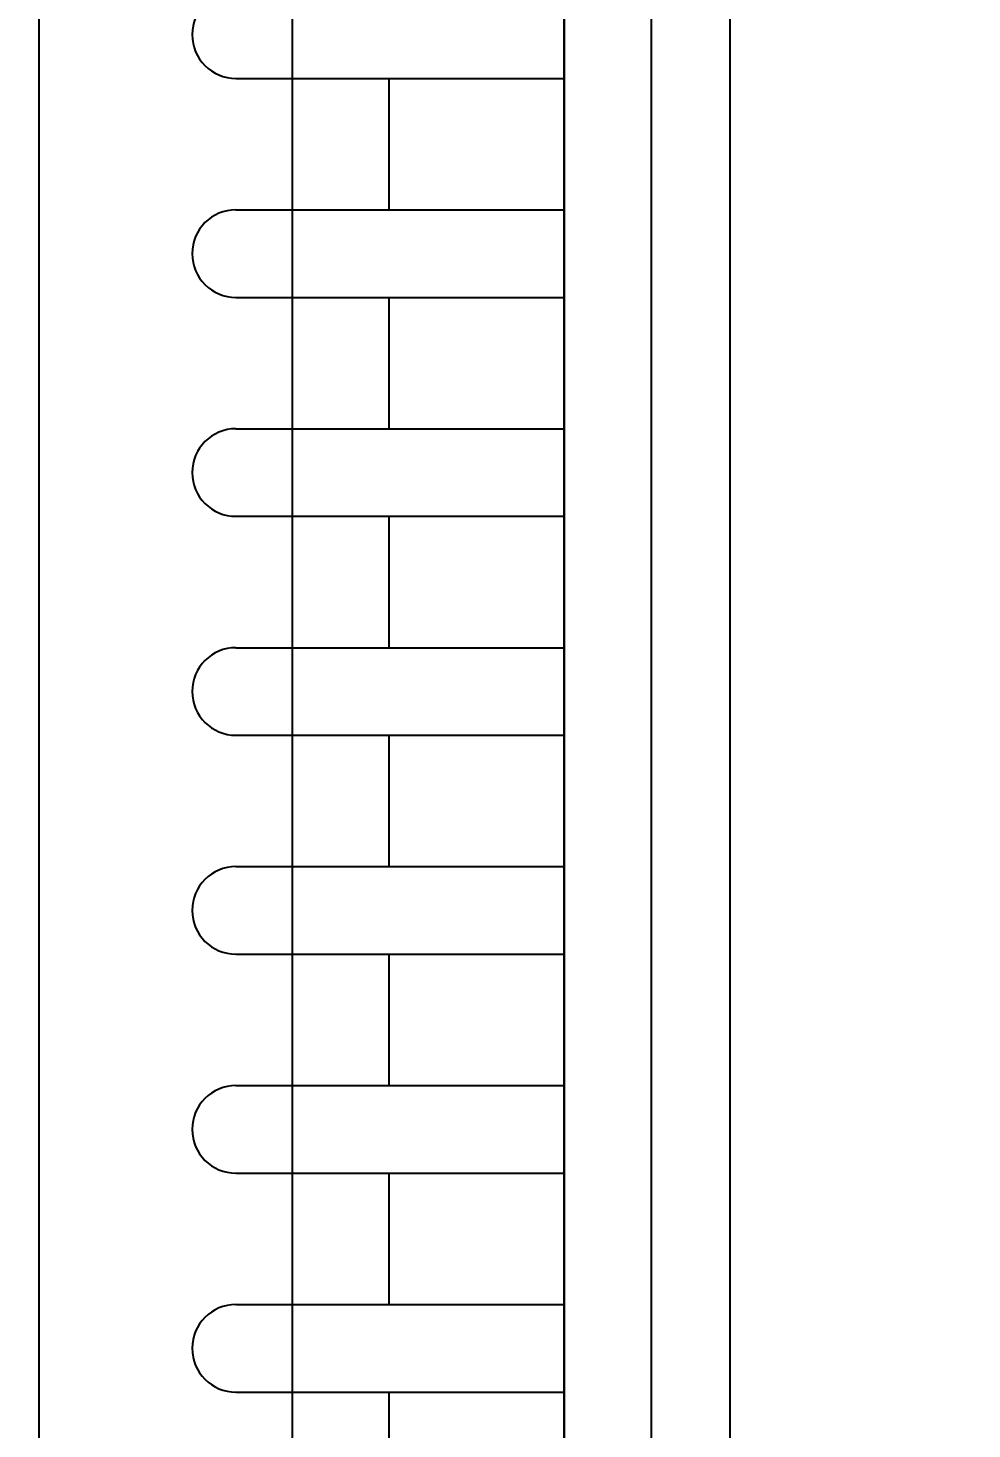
# Model space of a CAD drawing. Header units: inches. Extents: x 21 to 38546, y 13 to 15001.
# Drawn here: x 5551.86 to 5562.65, y 2289.55 to 2305.55 of the extents above; entities that cross this region are included whole.
import ezdxf

# ---------------------------------------------------------------- set-up
doc = ezdxf.new("R2010")
doc.units = ezdxf.units.IN
doc.header["$MEASUREMENT"] = 0
for name, color, linetype in [('pex_boru_dönüş', 5, 'Continuous'), ('pex_boru_gidiş', 1, 'Continuous'), ('RAST-IST-RADYATÖR-DİNAMİK BLOK', 83, 'Continuous')]:
    doc.layers.add(name, color=color, linetype=linetype)
doc.layers.add('Z_MİM_-KM-TEXT', color=8, linetype='Continuous', lineweight=25)
doc.styles.add('S1', font='arial.ttf', dxfattribs={"width": 0.75, "height": 11})

# ---------------------------------------------------------------- blocks, each defined once
blk = doc.blocks.new('IS_RADYATOR-PLAN-40')
at = {"layer": 'RAST-IST-RADYATÖR-DİNAMİK BLOK', "color": 7}
for p, q in [((10.75, 4.75), (10.75, 1)), ((11.75, 4.75), (11.75, 1)), ((13.25, 4.75), (13.25, 1)), ((14.25, 4.75), (14.25, 1)), ((15.75, 4.75), (15.75, 1)), ((16.75, 4.75), (16.75, 1)), ((18.25, 4.75), (18.25, 1)), ((19.25, 4.75), (19.25, 1)), ((20.75, 4.75), (20.75, 1)), ((21.75, 4.75), (21.75, 1)), ((23.25, 4.75), (23.25, 1)), ((24.25, 4.75), (24.25, 1)), ((25.75, 4.75), (25.75, 1)), ((10, 3), (10.75, 3)), ((11.75, 3), (12.5, 3)), ((12.5, 3), (13.25, 3)), ((14.25, 3), (15, 3)), ((15, 3), (15.75, 3)), ((16.75, 3), (17.5, 3)), ((17.5, 3), (18.25, 3)), ((19.25, 3), (20, 3)), ((20, 3), (20.75, 3)), ((21.75, 3), (22.5, 3)), ((22.5, 3), (23.25, 3)), ((24.25, 3), (25, 3)), ((25, 3), (25.75, 3))]:
    blk.add_line(p, q, dxfattribs=at)
at = {"layer": 'RAST-IST-RADYATÖR-DİNAMİK BLOK'}
for points in [[(0, 0), (40, 0), (40, 12.5), (0, 12.5)], [(2.5, 11.5), (37.5, 11.5), (37.5, 1), (2.5, 1)]]:
    blk.add_lwpolyline(points, dxfattribs=at)
at = {"layer": 'RAST-IST-RADYATÖR-DİNAMİK BLOK', "color": 7}
for centre in [(11.25, 4.75), (13.75, 4.75), (16.25, 4.75), (18.75, 4.75), (21.25, 4.75), (23.75, 4.75), (26.25, 4.75)]:
    blk.add_arc(centre, 0.5, 0, 180, dxfattribs=at)
blk = doc.blocks.new('IS_RADYATOR-PLAN-50')
at = {"layer": 'RAST-IST-RADYATÖR-DİNAMİK BLOK', "color": 7}
for p, q in [((10.75, 4.75), (10.75, 1)), ((11.75, 4.75), (11.75, 1)), ((13.25, 4.75), (13.25, 1)), ((14.25, 4.75), (14.25, 1)), ((15.75, 4.75), (15.75, 1)), ((16.75, 4.75), (16.75, 1)), ((18.25, 4.75), (18.25, 1)), ((19.25, 4.75), (19.25, 1)), ((20.75, 4.75), (20.75, 1)), ((21.75, 4.75), (21.75, 1)), ((23.25, 4.75), (23.25, 1)), ((24.25, 4.75), (24.25, 1)), ((25.75, 4.75), (25.75, 1)), ((10, 3), (10.75, 3)), ((11.75, 3), (12.5, 3)), ((12.5, 3), (13.25, 3)), ((14.25, 3), (15, 3)), ((15, 3), (15.75, 3)), ((16.75, 3), (17.5, 3)), ((17.5, 3), (18.25, 3)), ((19.25, 3), (20, 3)), ((20, 3), (20.75, 3)), ((21.75, 3), (22.5, 3)), ((22.5, 3), (23.25, 3)), ((24.25, 3), (25, 3)), ((25, 3), (25.75, 3))]:
    blk.add_line(p, q, dxfattribs=at)
at = {"layer": 'RAST-IST-RADYATÖR-DİNAMİK BLOK'}
for points in [[(0, 0), (50, 0), (50, 12.5), (0, 12.5)], [(2.5, 11.5), (47.5, 11.5), (47.5, 1), (2.5, 1)]]:
    blk.add_lwpolyline(points, dxfattribs=at)
at = {"layer": 'RAST-IST-RADYATÖR-DİNAMİK BLOK', "color": 7}
for centre in [(11.25, 4.75), (13.75, 4.75), (16.25, 4.75), (18.75, 4.75), (21.25, 4.75), (23.75, 4.75), (26.25, 4.75)]:
    blk.add_arc(centre, 0.5, 0, 180, dxfattribs=at)
blk = doc.blocks.new('IS_RADYATOR-PLAN-60')
at = {"layer": 'RAST-IST-RADYATÖR-DİNAMİK BLOK', "color": 7}
for p, q in [((10.75, 4.75), (10.75, 1)), ((11.75, 4.75), (11.75, 1)), ((13.25, 4.75), (13.25, 1)), ((14.25, 4.75), (14.25, 1)), ((15.75, 4.75), (15.75, 1)), ((16.75, 4.75), (16.75, 1)), ((18.25, 4.75), (18.25, 1)), ((19.25, 4.75), (19.25, 1)), ((20.75, 4.75), (20.75, 1)), ((21.75, 4.75), (21.75, 1)), ((23.25, 4.75), (23.25, 1)), ((24.25, 4.75), (24.25, 1)), ((25.75, 4.75), (25.75, 1)), ((10, 3), (10.75, 3)), ((11.75, 3), (12.5, 3)), ((12.5, 3), (13.25, 3)), ((14.25, 3), (15, 3)), ((15, 3), (15.75, 3)), ((16.75, 3), (17.5, 3)), ((17.5, 3), (18.25, 3)), ((19.25, 3), (20, 3)), ((20, 3), (20.75, 3)), ((21.75, 3), (22.5, 3)), ((22.5, 3), (23.25, 3)), ((24.25, 3), (25, 3)), ((25, 3), (25.75, 3))]:
    blk.add_line(p, q, dxfattribs=at)
at = {"layer": 'RAST-IST-RADYATÖR-DİNAMİK BLOK'}
for points in [[(0, 0), (60, 0), (60, 12.5), (0, 12.5)], [(2.5, 11.5), (57.5, 11.5), (57.5, 1), (2.5, 1)]]:
    blk.add_lwpolyline(points, dxfattribs=at)
at = {"layer": 'RAST-IST-RADYATÖR-DİNAMİK BLOK', "color": 7}
for centre in [(11.25, 4.75), (13.75, 4.75), (16.25, 4.75), (18.75, 4.75), (21.25, 4.75), (23.75, 4.75), (26.25, 4.75)]:
    blk.add_arc(centre, 0.5, 0, 180, dxfattribs=at)
blk = doc.blocks.new('IS_RADYATOR-PLAN-70')
at = {"layer": 'RAST-IST-RADYATÖR-DİNAMİK BLOK', "color": 7}
for p, q in [((10.75, 4.75), (10.75, 1)), ((11.75, 4.75), (11.75, 1)), ((13.25, 4.75), (13.25, 1)), ((14.25, 4.75), (14.25, 1)), ((15.75, 4.75), (15.75, 1)), ((16.75, 4.75), (16.75, 1)), ((18.25, 4.75), (18.25, 1)), ((19.25, 4.75), (19.25, 1)), ((20.75, 4.75), (20.75, 1)), ((21.75, 4.75), (21.75, 1)), ((23.25, 4.75), (23.25, 1)), ((24.25, 4.75), (24.25, 1)), ((25.75, 4.75), (25.75, 1)), ((10, 3), (10.75, 3)), ((11.75, 3), (12.5, 3)), ((12.5, 3), (13.25, 3)), ((14.25, 3), (15, 3)), ((15, 3), (15.75, 3)), ((16.75, 3), (17.5, 3)), ((17.5, 3), (18.25, 3)), ((19.25, 3), (20, 3)), ((20, 3), (20.75, 3)), ((21.75, 3), (22.5, 3)), ((22.5, 3), (23.25, 3)), ((24.25, 3), (25, 3)), ((25, 3), (25.75, 3))]:
    blk.add_line(p, q, dxfattribs=at)
at = {"layer": 'RAST-IST-RADYATÖR-DİNAMİK BLOK'}
for points in [[(0, 0), (70, 0), (70, 12.5), (0, 12.5)], [(2.5, 11.5), (67.5, 11.5), (67.5, 1), (2.5, 1)]]:
    blk.add_lwpolyline(points, dxfattribs=at)
at = {"layer": 'RAST-IST-RADYATÖR-DİNAMİK BLOK', "color": 7}
for centre in [(11.25, 4.75), (13.75, 4.75), (16.25, 4.75), (18.75, 4.75), (21.25, 4.75), (23.75, 4.75), (26.25, 4.75)]:
    blk.add_arc(centre, 0.5, 0, 180, dxfattribs=at)
blk = doc.blocks.new('IS_RADYATOR-PLAN-80')
at = {"layer": 'RAST-IST-RADYATÖR-DİNAMİK BLOK', "color": 7}
for p, q in [((10.75, 4.75), (10.75, 1)), ((11.75, 4.75), (11.75, 1)), ((13.25, 4.75), (13.25, 1)), ((14.25, 4.75), (14.25, 1)), ((15.75, 4.75), (15.75, 1)), ((16.75, 4.75), (16.75, 1)), ((18.25, 4.75), (18.25, 1)), ((19.25, 4.75), (19.25, 1)), ((20.75, 4.75), (20.75, 1)), ((21.75, 4.75), (21.75, 1)), ((23.25, 4.75), (23.25, 1)), ((24.25, 4.75), (24.25, 1)), ((25.75, 4.75), (25.75, 1)), ((10, 3), (10.75, 3)), ((11.75, 3), (12.5, 3)), ((12.5, 3), (13.25, 3)), ((14.25, 3), (15, 3)), ((15, 3), (15.75, 3)), ((16.75, 3), (17.5, 3)), ((17.5, 3), (18.25, 3)), ((19.25, 3), (20, 3)), ((20, 3), (20.75, 3)), ((21.75, 3), (22.5, 3)), ((22.5, 3), (23.25, 3)), ((24.25, 3), (25, 3)), ((25, 3), (25.75, 3))]:
    blk.add_line(p, q, dxfattribs=at)
at = {"layer": 'RAST-IST-RADYATÖR-DİNAMİK BLOK'}
for points in [[(0, 0), (80, 0), (80, 12.5), (0, 12.5)], [(2.5, 11.5), (77.5, 11.5), (77.5, 1), (2.5, 1)]]:
    blk.add_lwpolyline(points, dxfattribs=at)
at = {"layer": 'RAST-IST-RADYATÖR-DİNAMİK BLOK', "color": 7}
for centre in [(11.25, 4.75), (13.75, 4.75), (16.25, 4.75), (18.75, 4.75), (21.25, 4.75), (23.75, 4.75), (26.25, 4.75)]:
    blk.add_arc(centre, 0.5, 0, 180, dxfattribs=at)
blk = doc.blocks.new('IS_RADYATOR-PLAN-90')
at = {"layer": 'RAST-IST-RADYATÖR-DİNAMİK BLOK', "color": 7}
for p, q in [((10.75, 4.75), (10.75, 1)), ((11.75, 4.75), (11.75, 1)), ((13.25, 4.75), (13.25, 1)), ((14.25, 4.75), (14.25, 1)), ((15.75, 4.75), (15.75, 1)), ((16.75, 4.75), (16.75, 1)), ((18.25, 4.75), (18.25, 1)), ((19.25, 4.75), (19.25, 1)), ((20.75, 4.75), (20.75, 1)), ((21.75, 4.75), (21.75, 1)), ((23.25, 4.75), (23.25, 1)), ((24.25, 4.75), (24.25, 1)), ((25.75, 4.75), (25.75, 1)), ((10, 3), (10.75, 3)), ((11.75, 3), (12.5, 3)), ((12.5, 3), (13.25, 3)), ((14.25, 3), (15, 3)), ((15, 3), (15.75, 3)), ((16.75, 3), (17.5, 3)), ((17.5, 3), (18.25, 3)), ((19.25, 3), (20, 3)), ((20, 3), (20.75, 3)), ((21.75, 3), (22.5, 3)), ((22.5, 3), (23.25, 3)), ((24.25, 3), (25, 3)), ((25, 3), (25.75, 3))]:
    blk.add_line(p, q, dxfattribs=at)
at = {"layer": 'RAST-IST-RADYATÖR-DİNAMİK BLOK'}
for points in [[(0, 0), (90, 0), (90, 12.5), (0, 12.5)], [(2.5, 11.5), (87.5, 11.5), (87.5, 1), (2.5, 1)]]:
    blk.add_lwpolyline(points, dxfattribs=at)
at = {"layer": 'RAST-IST-RADYATÖR-DİNAMİK BLOK', "color": 7}
for centre in [(11.25, 4.75), (13.75, 4.75), (16.25, 4.75), (18.75, 4.75), (21.25, 4.75), (23.75, 4.75), (26.25, 4.75)]:
    blk.add_arc(centre, 0.5, 0, 180, dxfattribs=at)
blk = doc.blocks.new('IS_RADYATOR-PLAN-100')
at = {"layer": 'RAST-IST-RADYATÖR-DİNAMİK BLOK', "color": 7}
for p, q in [((10.75, 4.75), (10.75, 1)), ((11.75, 4.75), (11.75, 1)), ((13.25, 4.75), (13.25, 1)), ((14.25, 4.75), (14.25, 1)), ((15.75, 4.75), (15.75, 1)), ((16.75, 4.75), (16.75, 1)), ((18.25, 4.75), (18.25, 1)), ((19.25, 4.75), (19.25, 1)), ((20.75, 4.75), (20.75, 1)), ((21.75, 4.75), (21.75, 1)), ((23.25, 4.75), (23.25, 1)), ((24.25, 4.75), (24.25, 1)), ((25.75, 4.75), (25.75, 1)), ((10, 3), (10.75, 3)), ((11.75, 3), (12.5, 3)), ((12.5, 3), (13.25, 3)), ((14.25, 3), (15, 3)), ((15, 3), (15.75, 3)), ((16.75, 3), (17.5, 3)), ((17.5, 3), (18.25, 3)), ((19.25, 3), (20, 3)), ((20, 3), (20.75, 3)), ((21.75, 3), (22.5, 3)), ((22.5, 3), (23.25, 3)), ((24.25, 3), (25, 3)), ((25, 3), (25.75, 3))]:
    blk.add_line(p, q, dxfattribs=at)
at = {"layer": 'RAST-IST-RADYATÖR-DİNAMİK BLOK'}
for points in [[(0, 0), (100, 0), (100, 12.5), (0, 12.5)], [(2.5, 11.5), (97.5, 11.5), (97.5, 1), (2.5, 1)]]:
    blk.add_lwpolyline(points, dxfattribs=at)
at = {"layer": 'RAST-IST-RADYATÖR-DİNAMİK BLOK', "color": 7}
for centre in [(11.25, 4.75), (13.75, 4.75), (16.25, 4.75), (18.75, 4.75), (21.25, 4.75), (23.75, 4.75), (26.25, 4.75)]:
    blk.add_arc(centre, 0.5, 0, 180, dxfattribs=at)
blk = doc.blocks.new('IS_RADYATOR-PLAN-110')
at = {"layer": 'RAST-IST-RADYATÖR-DİNAMİK BLOK', "color": 7}
for p, q in [((10.75, 4.75), (10.75, 1)), ((11.75, 4.75), (11.75, 1)), ((13.25, 4.75), (13.25, 1)), ((14.25, 4.75), (14.25, 1)), ((15.75, 4.75), (15.75, 1)), ((16.75, 4.75), (16.75, 1)), ((18.25, 4.75), (18.25, 1)), ((19.25, 4.75), (19.25, 1)), ((20.75, 4.75), (20.75, 1)), ((21.75, 4.75), (21.75, 1)), ((23.25, 4.75), (23.25, 1)), ((24.25, 4.75), (24.25, 1)), ((25.75, 4.75), (25.75, 1)), ((10, 3), (10.75, 3)), ((11.75, 3), (12.5, 3)), ((12.5, 3), (13.25, 3)), ((14.25, 3), (15, 3)), ((15, 3), (15.75, 3)), ((16.75, 3), (17.5, 3)), ((17.5, 3), (18.25, 3)), ((19.25, 3), (20, 3)), ((20, 3), (20.75, 3)), ((21.75, 3), (22.5, 3)), ((22.5, 3), (23.25, 3)), ((24.25, 3), (25, 3)), ((25, 3), (25.75, 3))]:
    blk.add_line(p, q, dxfattribs=at)
at = {"layer": 'RAST-IST-RADYATÖR-DİNAMİK BLOK'}
for points in [[(0, 0), (110, 0), (110, 12.5), (0, 12.5)], [(2.5, 11.5), (107.5, 11.5), (107.5, 1), (2.5, 1)]]:
    blk.add_lwpolyline(points, dxfattribs=at)
at = {"layer": 'RAST-IST-RADYATÖR-DİNAMİK BLOK', "color": 7}
for centre in [(11.25, 4.75), (13.75, 4.75), (16.25, 4.75), (18.75, 4.75), (21.25, 4.75), (23.75, 4.75), (26.25, 4.75)]:
    blk.add_arc(centre, 0.5, 0, 180, dxfattribs=at)
blk = doc.blocks.new('IS_RADYATOR-PLAN-120')
at = {"layer": 'RAST-IST-RADYATÖR-DİNAMİK BLOK', "color": 7}
for p, q in [((10.75, 4.75), (10.75, 1)), ((11.75, 4.75), (11.75, 1)), ((13.25, 4.75), (13.25, 1)), ((14.25, 4.75), (14.25, 1)), ((15.75, 4.75), (15.75, 1)), ((16.75, 4.75), (16.75, 1)), ((18.25, 4.75), (18.25, 1)), ((19.25, 4.75), (19.25, 1)), ((20.75, 4.75), (20.75, 1)), ((21.75, 4.75), (21.75, 1)), ((23.25, 4.75), (23.25, 1)), ((24.25, 4.75), (24.25, 1)), ((25.75, 4.75), (25.75, 1)), ((10, 3), (10.75, 3)), ((11.75, 3), (12.5, 3)), ((12.5, 3), (13.25, 3)), ((14.25, 3), (15, 3)), ((15, 3), (15.75, 3)), ((16.75, 3), (17.5, 3)), ((17.5, 3), (18.25, 3)), ((19.25, 3), (20, 3)), ((20, 3), (20.75, 3)), ((21.75, 3), (22.5, 3)), ((22.5, 3), (23.25, 3)), ((24.25, 3), (25, 3)), ((25, 3), (25.75, 3))]:
    blk.add_line(p, q, dxfattribs=at)
at = {"layer": 'RAST-IST-RADYATÖR-DİNAMİK BLOK'}
for points in [[(0, 0), (120, 0), (120, 12.5), (0, 12.5)], [(2.5, 11.5), (117.5, 11.5), (117.5, 1), (2.5, 1)]]:
    blk.add_lwpolyline(points, dxfattribs=at)
at = {"layer": 'RAST-IST-RADYATÖR-DİNAMİK BLOK', "color": 7}
for centre in [(11.25, 4.75), (13.75, 4.75), (16.25, 4.75), (18.75, 4.75), (21.25, 4.75), (23.75, 4.75), (26.25, 4.75)]:
    blk.add_arc(centre, 0.5, 0, 180, dxfattribs=at)
blk = doc.blocks.new('IS_RADYATOR-PLAN-130')
at = {"layer": 'RAST-IST-RADYATÖR-DİNAMİK BLOK', "color": 7}
for p, q in [((10.75, 4.75), (10.75, 1)), ((11.75, 4.75), (11.75, 1)), ((13.25, 4.75), (13.25, 1)), ((14.25, 4.75), (14.25, 1)), ((15.75, 4.75), (15.75, 1)), ((16.75, 4.75), (16.75, 1)), ((18.25, 4.75), (18.25, 1)), ((19.25, 4.75), (19.25, 1)), ((20.75, 4.75), (20.75, 1)), ((21.75, 4.75), (21.75, 1)), ((23.25, 4.75), (23.25, 1)), ((24.25, 4.75), (24.25, 1)), ((25.75, 4.75), (25.75, 1)), ((10, 3), (10.75, 3)), ((11.75, 3), (12.5, 3)), ((12.5, 3), (13.25, 3)), ((14.25, 3), (15, 3)), ((15, 3), (15.75, 3)), ((16.75, 3), (17.5, 3)), ((17.5, 3), (18.25, 3)), ((19.25, 3), (20, 3)), ((20, 3), (20.75, 3)), ((21.75, 3), (22.5, 3)), ((22.5, 3), (23.25, 3)), ((24.25, 3), (25, 3)), ((25, 3), (25.75, 3))]:
    blk.add_line(p, q, dxfattribs=at)
at = {"layer": 'RAST-IST-RADYATÖR-DİNAMİK BLOK'}
for points in [[(0, 0), (130, 0), (130, 12.5), (0, 12.5)], [(2.5, 11.5), (127.5, 11.5), (127.5, 1), (2.5, 1)]]:
    blk.add_lwpolyline(points, dxfattribs=at)
at = {"layer": 'RAST-IST-RADYATÖR-DİNAMİK BLOK', "color": 7}
for centre in [(11.25, 4.75), (13.75, 4.75), (16.25, 4.75), (18.75, 4.75), (21.25, 4.75), (23.75, 4.75), (26.25, 4.75)]:
    blk.add_arc(centre, 0.5, 0, 180, dxfattribs=at)
blk = doc.blocks.new('IS_RADYATOR-PLAN-140')
at = {"layer": 'RAST-IST-RADYATÖR-DİNAMİK BLOK', "color": 7}
for p, q in [((10.75, 4.75), (10.75, 1)), ((11.75, 4.75), (11.75, 1)), ((13.25, 4.75), (13.25, 1)), ((14.25, 4.75), (14.25, 1)), ((15.75, 4.75), (15.75, 1)), ((16.75, 4.75), (16.75, 1)), ((18.25, 4.75), (18.25, 1)), ((19.25, 4.75), (19.25, 1)), ((20.75, 4.75), (20.75, 1)), ((21.75, 4.75), (21.75, 1)), ((23.25, 4.75), (23.25, 1)), ((24.25, 4.75), (24.25, 1)), ((25.75, 4.75), (25.75, 1)), ((10, 3), (10.75, 3)), ((11.75, 3), (12.5, 3)), ((12.5, 3), (13.25, 3)), ((14.25, 3), (15, 3)), ((15, 3), (15.75, 3)), ((16.75, 3), (17.5, 3)), ((17.5, 3), (18.25, 3)), ((19.25, 3), (20, 3)), ((20, 3), (20.75, 3)), ((21.75, 3), (22.5, 3)), ((22.5, 3), (23.25, 3)), ((24.25, 3), (25, 3)), ((25, 3), (25.75, 3))]:
    blk.add_line(p, q, dxfattribs=at)
at = {"layer": 'RAST-IST-RADYATÖR-DİNAMİK BLOK'}
for points in [[(0, 0), (140, 0), (140, 12.5), (0, 12.5)], [(2.5, 11.5), (137.5, 11.5), (137.5, 1), (2.5, 1)]]:
    blk.add_lwpolyline(points, dxfattribs=at)
at = {"layer": 'RAST-IST-RADYATÖR-DİNAMİK BLOK', "color": 7}
for centre in [(11.25, 4.75), (13.75, 4.75), (16.25, 4.75), (18.75, 4.75), (21.25, 4.75), (23.75, 4.75), (26.25, 4.75)]:
    blk.add_arc(centre, 0.5, 0, 180, dxfattribs=at)
blk = doc.blocks.new('IS_RADYATOR-PLAN-150')
at = {"layer": 'RAST-IST-RADYATÖR-DİNAMİK BLOK', "color": 7}
for p, q in [((10.75, 4.75), (10.75, 1)), ((11.75, 4.75), (11.75, 1)), ((13.25, 4.75), (13.25, 1)), ((14.25, 4.75), (14.25, 1)), ((15.75, 4.75), (15.75, 1)), ((16.75, 4.75), (16.75, 1)), ((18.25, 4.75), (18.25, 1)), ((19.25, 4.75), (19.25, 1)), ((20.75, 4.75), (20.75, 1)), ((21.75, 4.75), (21.75, 1)), ((23.25, 4.75), (23.25, 1)), ((24.25, 4.75), (24.25, 1)), ((25.75, 4.75), (25.75, 1)), ((10, 3), (10.75, 3)), ((11.75, 3), (12.5, 3)), ((12.5, 3), (13.25, 3)), ((14.25, 3), (15, 3)), ((15, 3), (15.75, 3)), ((16.75, 3), (17.5, 3)), ((17.5, 3), (18.25, 3)), ((19.25, 3), (20, 3)), ((20, 3), (20.75, 3)), ((21.75, 3), (22.5, 3)), ((22.5, 3), (23.25, 3)), ((24.25, 3), (25, 3)), ((25, 3), (25.75, 3))]:
    blk.add_line(p, q, dxfattribs=at)
at = {"layer": 'RAST-IST-RADYATÖR-DİNAMİK BLOK'}
for points in [[(-5, 0), (145, 0), (145, 12.5), (-5, 12.5)], [(-2.5, 11.5), (142.5, 11.5), (142.5, 1), (-2.5, 1)]]:
    blk.add_lwpolyline(points, dxfattribs=at)
at = {"layer": 'RAST-IST-RADYATÖR-DİNAMİK BLOK', "color": 7}
for centre in [(11.25, 4.75), (13.75, 4.75), (16.25, 4.75), (18.75, 4.75), (21.25, 4.75), (23.75, 4.75), (26.25, 4.75)]:
    blk.add_arc(centre, 0.5, 0, 180, dxfattribs=at)
blk = doc.blocks.new('IS_RADYATOR-PLAN-160')
at = {"layer": 'RAST-IST-RADYATÖR-DİNAMİK BLOK', "color": 7}
for p, q in [((10.75, 4.75), (10.75, 1)), ((11.75, 4.75), (11.75, 1)), ((13.25, 4.75), (13.25, 1)), ((14.25, 4.75), (14.25, 1)), ((15.75, 4.75), (15.75, 1)), ((16.75, 4.75), (16.75, 1)), ((18.25, 4.75), (18.25, 1)), ((19.25, 4.75), (19.25, 1)), ((20.75, 4.75), (20.75, 1)), ((21.75, 4.75), (21.75, 1)), ((23.25, 4.75), (23.25, 1)), ((24.25, 4.75), (24.25, 1)), ((25.75, 4.75), (25.75, 1)), ((10, 3), (10.75, 3)), ((11.75, 3), (12.5, 3)), ((12.5, 3), (13.25, 3)), ((14.25, 3), (15, 3)), ((15, 3), (15.75, 3)), ((16.75, 3), (17.5, 3)), ((17.5, 3), (18.25, 3)), ((19.25, 3), (20, 3)), ((20, 3), (20.75, 3)), ((21.75, 3), (22.5, 3)), ((22.5, 3), (23.25, 3)), ((24.25, 3), (25, 3)), ((25, 3), (25.75, 3))]:
    blk.add_line(p, q, dxfattribs=at)
at = {"layer": 'RAST-IST-RADYATÖR-DİNAMİK BLOK'}
for points in [[(-5, 0), (155, 0), (155, 12.5), (-5, 12.5)], [(-2.5, 11.5), (152.5, 11.5), (152.5, 1), (-2.5, 1)]]:
    blk.add_lwpolyline(points, dxfattribs=at)
at = {"layer": 'RAST-IST-RADYATÖR-DİNAMİK BLOK', "color": 7}
for centre in [(11.25, 4.75), (13.75, 4.75), (16.25, 4.75), (18.75, 4.75), (21.25, 4.75), (23.75, 4.75), (26.25, 4.75)]:
    blk.add_arc(centre, 0.5, 0, 180, dxfattribs=at)
blk = doc.blocks.new('IS_RADYATOR-PLAN-170')
at = {"layer": 'RAST-IST-RADYATÖR-DİNAMİK BLOK', "color": 7}
for p, q in [((10.75, 4.75), (10.75, 1)), ((11.75, 4.75), (11.75, 1)), ((13.25, 4.75), (13.25, 1)), ((14.25, 4.75), (14.25, 1)), ((15.75, 4.75), (15.75, 1)), ((16.75, 4.75), (16.75, 1)), ((18.25, 4.75), (18.25, 1)), ((19.25, 4.75), (19.25, 1)), ((20.75, 4.75), (20.75, 1)), ((21.75, 4.75), (21.75, 1)), ((23.25, 4.75), (23.25, 1)), ((24.25, 4.75), (24.25, 1)), ((25.75, 4.75), (25.75, 1)), ((10, 3), (10.75, 3)), ((11.75, 3), (12.5, 3)), ((12.5, 3), (13.25, 3)), ((14.25, 3), (15, 3)), ((15, 3), (15.75, 3)), ((16.75, 3), (17.5, 3)), ((17.5, 3), (18.25, 3)), ((19.25, 3), (20, 3)), ((20, 3), (20.75, 3)), ((21.75, 3), (22.5, 3)), ((22.5, 3), (23.25, 3)), ((24.25, 3), (25, 3)), ((25, 3), (25.75, 3))]:
    blk.add_line(p, q, dxfattribs=at)
at = {"layer": 'RAST-IST-RADYATÖR-DİNAMİK BLOK'}
for points in [[(-5, 0), (165, 0), (165, 12.5), (-5, 12.5)], [(-2.5, 11.5), (162.5, 11.5), (162.5, 1), (-2.5, 1)]]:
    blk.add_lwpolyline(points, dxfattribs=at)
at = {"layer": 'RAST-IST-RADYATÖR-DİNAMİK BLOK', "color": 7}
for centre in [(11.25, 4.75), (13.75, 4.75), (16.25, 4.75), (18.75, 4.75), (21.25, 4.75), (23.75, 4.75), (26.25, 4.75)]:
    blk.add_arc(centre, 0.5, 0, 180, dxfattribs=at)
blk = doc.blocks.new('IS_RADYATOR-PLAN-180')
at = {"layer": 'RAST-IST-RADYATÖR-DİNAMİK BLOK', "color": 7}
for p, q in [((10.75, 4.75), (10.75, 1)), ((11.75, 4.75), (11.75, 1)), ((13.25, 4.75), (13.25, 1)), ((14.25, 4.75), (14.25, 1)), ((15.75, 4.75), (15.75, 1)), ((16.75, 4.75), (16.75, 1)), ((18.25, 4.75), (18.25, 1)), ((19.25, 4.75), (19.25, 1)), ((20.75, 4.75), (20.75, 1)), ((21.75, 4.75), (21.75, 1)), ((23.25, 4.75), (23.25, 1)), ((24.25, 4.75), (24.25, 1)), ((25.75, 4.75), (25.75, 1)), ((10, 3), (10.75, 3)), ((11.75, 3), (12.5, 3)), ((12.5, 3), (13.25, 3)), ((14.25, 3), (15, 3)), ((15, 3), (15.75, 3)), ((16.75, 3), (17.5, 3)), ((17.5, 3), (18.25, 3)), ((19.25, 3), (20, 3)), ((20, 3), (20.75, 3)), ((21.75, 3), (22.5, 3)), ((22.5, 3), (23.25, 3)), ((24.25, 3), (25, 3)), ((25, 3), (25.75, 3))]:
    blk.add_line(p, q, dxfattribs=at)
at = {"layer": 'RAST-IST-RADYATÖR-DİNAMİK BLOK'}
for points in [[(-5, 0), (175, 0), (175, 12.5), (-5, 12.5)], [(-2.5, 11.5), (172.5, 11.5), (172.5, 1), (-2.5, 1)]]:
    blk.add_lwpolyline(points, dxfattribs=at)
at = {"layer": 'RAST-IST-RADYATÖR-DİNAMİK BLOK', "color": 7}
for centre in [(11.25, 4.75), (13.75, 4.75), (16.25, 4.75), (18.75, 4.75), (21.25, 4.75), (23.75, 4.75), (26.25, 4.75)]:
    blk.add_arc(centre, 0.5, 0, 180, dxfattribs=at)
blk = doc.blocks.new('IS_RADYATOR-PLAN-190')
at = {"layer": 'RAST-IST-RADYATÖR-DİNAMİK BLOK', "color": 7}
for p, q in [((10.75, 4.75), (10.75, 1)), ((11.75, 4.75), (11.75, 1)), ((13.25, 4.75), (13.25, 1)), ((14.25, 4.75), (14.25, 1)), ((15.75, 4.75), (15.75, 1)), ((16.75, 4.75), (16.75, 1)), ((18.25, 4.75), (18.25, 1)), ((19.25, 4.75), (19.25, 1)), ((20.75, 4.75), (20.75, 1)), ((21.75, 4.75), (21.75, 1)), ((23.25, 4.75), (23.25, 1)), ((24.25, 4.75), (24.25, 1)), ((25.75, 4.75), (25.75, 1)), ((10, 3), (10.75, 3)), ((11.75, 3), (12.5, 3)), ((12.5, 3), (13.25, 3)), ((14.25, 3), (15, 3)), ((15, 3), (15.75, 3)), ((16.75, 3), (17.5, 3)), ((17.5, 3), (18.25, 3)), ((19.25, 3), (20, 3)), ((20, 3), (20.75, 3)), ((21.75, 3), (22.5, 3)), ((22.5, 3), (23.25, 3)), ((24.25, 3), (25, 3)), ((25, 3), (25.75, 3))]:
    blk.add_line(p, q, dxfattribs=at)
at = {"layer": 'RAST-IST-RADYATÖR-DİNAMİK BLOK'}
for points in [[(-5, 0), (185, 0), (185, 12.5), (-5, 12.5)], [(182.5, 11.5), (-2.5, 11.5), (-2.5, 1), (182.5, 1)]]:
    blk.add_lwpolyline(points, dxfattribs=at)
at = {"layer": 'RAST-IST-RADYATÖR-DİNAMİK BLOK', "color": 7}
for centre in [(11.25, 4.75), (13.75, 4.75), (16.25, 4.75), (18.75, 4.75), (21.25, 4.75), (23.75, 4.75), (26.25, 4.75)]:
    blk.add_arc(centre, 0.5, 0, 180, dxfattribs=at)
blk = doc.blocks.new('IS_RADYATOR-PLAN-200')
at = {"layer": 'RAST-IST-RADYATÖR-DİNAMİK BLOK', "color": 7}
for p, q in [((15.75, 4.75), (15.75, 1)), ((16.75, 4.75), (16.75, 1)), ((18.25, 4.75), (18.25, 1)), ((19.25, 4.75), (19.25, 1)), ((20.75, 4.75), (20.75, 1)), ((21.75, 4.75), (21.75, 1)), ((23.25, 4.75), (23.25, 1)), ((24.25, 4.75), (24.25, 1)), ((25.75, 4.75), (25.75, 1)), ((26.75, 4.75), (26.75, 1)), ((28.25, 4.75), (28.25, 1)), ((29.25, 4.75), (29.25, 1)), ((30.75, 4.75), (30.75, 1)), ((15, 3), (15.75, 3)), ((16.75, 3), (17.5, 3)), ((17.5, 3), (18.25, 3)), ((19.25, 3), (20, 3)), ((20, 3), (20.75, 3)), ((21.75, 3), (22.5, 3)), ((22.5, 3), (23.25, 3)), ((24.25, 3), (25, 3)), ((25, 3), (25.75, 3)), ((26.75, 3), (27.5, 3)), ((27.5, 3), (28.25, 3)), ((29.25, 3), (30, 3)), ((30, 3), (30.75, 3))]:
    blk.add_line(p, q, dxfattribs=at)
at = {"layer": 'RAST-IST-RADYATÖR-DİNAMİK BLOK'}
for points in [[(0, 0), (200, 0), (200, 12.5), (0, 12.5)], [(2.5, 11.5), (197.5, 11.5), (197.5, 1), (2.5, 1)]]:
    blk.add_lwpolyline(points, dxfattribs=at)
at = {"layer": 'RAST-IST-RADYATÖR-DİNAMİK BLOK', "color": 7}
for centre in [(16.25, 4.75), (18.75, 4.75), (21.25, 4.75), (23.75, 4.75), (26.25, 4.75), (28.75, 4.75), (31.25, 4.75)]:
    blk.add_arc(centre, 0.5, 0, 180, dxfattribs=at)
blk = doc.blocks.new('IS_U4736')
for name, p in [('IS_RADYATOR-PLAN-40', (0, 0)), ('IS_RADYATOR-PLAN-50', (0, 0)), ('IS_RADYATOR-PLAN-60', (0, 0)), ('IS_RADYATOR-PLAN-70', (0, 0)), ('IS_RADYATOR-PLAN-80', (0, 0)), ('IS_RADYATOR-PLAN-90', (0, 0)), ('IS_RADYATOR-PLAN-100', (0, 0)), ('IS_RADYATOR-PLAN-110', (0, 0)), ('IS_RADYATOR-PLAN-120', (0, 0)), ('IS_RADYATOR-PLAN-130', (0, 0)), ('IS_RADYATOR-PLAN-140', (0, 0)), ('IS_RADYATOR-PLAN-150', (0, 0)), ('IS_RADYATOR-PLAN-160', (0, 0)), ('IS_RADYATOR-PLAN-170', (0, 0)), ('IS_RADYATOR-PLAN-180', (0, 0)), ('IS_RADYATOR-PLAN-190', (0, 0)), ('IS_RADYATOR-PLAN-200', (-5, 0))]:
    blk.add_blockref(name, p)

msp = doc.modelspace()

# ---------------------------------------------------------------- linework, layer by layer
at = {"layer": 'pex_boru_dönüş'}
msp.add_lwpolyline([(6225.784, 1876.331), (6225.784, 1818.231), (5559.884, 1818.231), (5559.884, 2550.264), (5551.987, 2550.264), (5551.987, 2271.22)], dxfattribs=at)
at = {"layer": 'pex_boru_gidiş'}
msp.add_lwpolyline([(6230.784, 1869.331), (6230.784, 1813.231), (5554.884, 1813.231), (5554.884, 2550.264), (5551.987, 2550.264), (5551.987, 2276.22)], dxfattribs=at)

# ---------------------------------------------------------------- block references
at = {"layer": 'RAST-IST-RADYATÖR-DİNAMİK BLOK', "rotation": 90}
msp.add_blockref('IS_U4736', (5558.988, 2279.22), dxfattribs=at)

# ---------------------------------------------------------------- texts
at = {"layer": 'Z_MİM_-KM-TEXT', "color": 7, "ltscale": 0.2, "insert": (5452.867, 2304.957), "char_height": 11, "attachment_point": 1, "style": 'S1'}
msp.add_mtext_dynamic_manual_height_columns('\\pxqc;DOLAP \\P(Tefriş amaçlıdır)', width=150.23841, gutter_width=12.5, heights=[0], dxfattribs=at)

doc.saveas('drawing.dxf')
